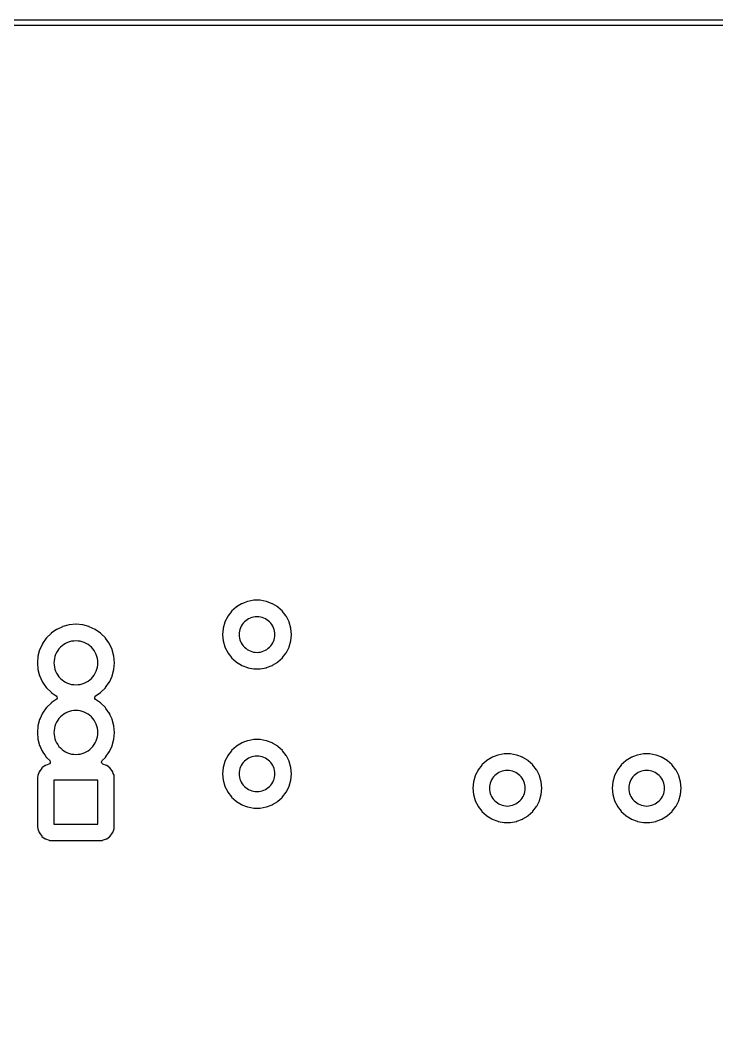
# Model space of a CAD drawing. Header units: metres. Extents: x 53 to 178, y -119 to -45.
# Drawn here: x 115.82 to 141.23, y -81.31 to -44.63 of the extents above; entities that cross this region are included whole.
import ezdxf

# ---------------------------------------------------------------- set-up
doc = ezdxf.new("R2010")
doc.units = ezdxf.units.M

msp = doc.modelspace()

# ---------------------------------------------------------------- linework, layer by layer
for points in [[(178.04, -44.63), (53.19, -44.63)], [(53.34, -44.911), (53.34, -119.171), (53.347, -119.204), (53.375, -119.236), (53.421, -119.25), (177.671, -119.25), (177.705, -119.243), (177.737, -119.215), (177.75, -119.169), (177.751, -118.531), (177.89, -44.91), (177.882, -44.876), (177.855, -44.844), (177.809, -44.83), (53.419, -44.83), (53.386, -44.837), (53.354, -44.865), (53.34, -44.911)], [(123.204, -67.041), (123.204, -67.041), (123.204, -67.042), (123.204, -67.043), (123.205, -67.045), (123.225, -67.266), (123.225, -67.267), (123.225, -67.268), (123.226, -67.27), (123.226, -67.271), (123.226, -67.272), (123.226, -67.273), (123.226, -67.274), (123.227, -67.275), (123.227, -67.275), (123.227, -67.275), (123.227, -67.275), (123.227, -67.275), (123.288, -67.489), (123.288, -67.49), (123.288, -67.492), (123.289, -67.493), (123.289, -67.494), (123.289, -67.494), (123.29, -67.495), (123.29, -67.496), (123.291, -67.497), (123.291, -67.498), (123.39, -67.697), (123.391, -67.698), (123.391, -67.699), (123.392, -67.7), (123.393, -67.701), (123.393, -67.701), (123.393, -67.702), (123.394, -67.703), (123.394, -67.704), (123.395, -67.705), (123.529, -67.882), (123.53, -67.883), (123.531, -67.884), (123.531, -67.885), (123.532, -67.886), (123.533, -67.887), (123.534, -67.888), (123.534, -67.888), (123.535, -67.889), (123.7, -68.039), (123.7, -68.039), (123.701, -68.04), (123.702, -68.041), (123.704, -68.042), (123.705, -68.043), (123.706, -68.044), (123.707, -68.045), (123.896, -68.162), (123.897, -68.162), (123.898, -68.163), (123.899, -68.163), (123.9, -68.164), (123.9, -68.164), (123.901, -68.164), (123.902, -68.165), (123.903, -68.165), (123.905, -68.166), (124.112, -68.246), (124.113, -68.247), (124.114, -68.247), (124.115, -68.247), (124.116, -68.248), (124.117, -68.248), (124.119, -68.248), (124.12, -68.249), (124.121, -68.249), (124.34, -68.29), (124.341, -68.29), (124.342, -68.29), (124.343, -68.29), (124.344, -68.29), (124.345, -68.29), (124.346, -68.29), (124.348, -68.29), (124.349, -68.291), (124.571, -68.291), (124.572, -68.29), (124.574, -68.29), (124.575, -68.29), (124.576, -68.29), (124.577, -68.29), (124.578, -68.29), (124.579, -68.29), (124.58, -68.29), (124.799, -68.249), (124.8, -68.249), (124.801, -68.248), (124.803, -68.248), (124.804, -68.248), (124.805, -68.247), (124.806, -68.247), (124.807, -68.247), (124.808, -68.246), (125.015, -68.166), (125.017, -68.165), (125.018, -68.165), (125.019, -68.165), (125.02, -68.164), (125.021, -68.163), (125.022, -68.163), (125.023, -68.162), (125.024, -68.162), (125.213, -68.045), (125.214, -68.044), (125.215, -68.043), (125.216, -68.043), (125.217, -68.042), (125.218, -68.041), (125.219, -68.041), (125.219, -68.04), (125.22, -68.039), (125.385, -67.889), (125.386, -67.888), (125.386, -67.888), (125.387, -67.887), (125.388, -67.886), (125.389, -67.885), (125.389, -67.884), (125.39, -67.883), (125.391, -67.882), (125.525, -67.705), (125.526, -67.704), (125.526, -67.703), (125.527, -67.702), (125.528, -67.701), (125.528, -67.7), (125.529, -67.699), (125.529, -67.698), (125.53, -67.697), (125.629, -67.498), (125.629, -67.497), (125.63, -67.496), (125.63, -67.495), (125.631, -67.494), (125.631, -67.493), (125.632, -67.491), (125.632, -67.49), (125.632, -67.489), (125.693, -67.275), (125.694, -67.274), (125.694, -67.273), (125.694, -67.272), (125.694, -67.271), (125.694, -67.27), (125.695, -67.268), (125.695, -67.267), (125.695, -67.266), (125.715, -67.045), (125.716, -67.043), (125.716, -67.042), (125.716, -67.041), (125.716, -67.04), (125.716, -67.039), (125.716, -67.038), (125.716, -67.037), (125.715, -67.035), (125.695, -66.814), (125.695, -66.813), (125.695, -66.812), (125.694, -66.81), (125.694, -66.809), (125.694, -66.808), (125.694, -66.807), (125.694, -66.806), (125.693, -66.805), (125.632, -66.591), (125.632, -66.59), (125.632, -66.589), (125.631, -66.588), (125.631, -66.587), (125.631, -66.586), (125.63, -66.585), (125.63, -66.585), (125.63, -66.584), (125.63, -66.584), (125.63, -66.583), (125.629, -66.583), (125.629, -66.583), (125.629, -66.582), (125.53, -66.383), (125.529, -66.382), (125.529, -66.381), (125.528, -66.38), (125.527, -66.379), (125.527, -66.379), (125.527, -66.378), (125.526, -66.377), (125.526, -66.376), (125.525, -66.375), (125.391, -66.198), (125.39, -66.197), (125.389, -66.196), (125.389, -66.195), (125.388, -66.194), (125.387, -66.193), (125.386, -66.192), (125.386, -66.192), (125.385, -66.191), (125.22, -66.041), (125.22, -66.041), (125.219, -66.04), (125.218, -66.039), (125.216, -66.038), (125.215, -66.037), (125.214, -66.036), (125.213, -66.035), (125.024, -65.918), (125.022, -65.917), (125.021, -65.917), (125.02, -65.916), (125.019, -65.915), (125.017, -65.915), (125.016, -65.914), (125.015, -65.914), (125.015, -65.914), (124.808, -65.834), (124.807, -65.833), (124.806, -65.833), (124.805, -65.833), (124.804, -65.832), (124.803, -65.832), (124.801, -65.832), (124.8, -65.831), (124.799, -65.831), (124.58, -65.79), (124.579, -65.79), (124.578, -65.79), (124.577, -65.79), (124.576, -65.79), (124.575, -65.79), (124.574, -65.79), (124.572, -65.79), (124.571, -65.789), (124.349, -65.789), (124.348, -65.79), (124.346, -65.79), (124.345, -65.79), (124.344, -65.79), (124.343, -65.79), (124.342, -65.79), (124.341, -65.79), (124.34, -65.79), (124.121, -65.831), (124.12, -65.831), (124.119, -65.832), (124.117, -65.832), (124.116, -65.832), (124.115, -65.833), (124.114, -65.833), (124.113, -65.833), (124.112, -65.834), (123.989, -65.881), (123.905, -65.914), (123.904, -65.914), (123.903, -65.915), (123.901, -65.915), (123.9, -65.916), (123.899, -65.917), (123.898, -65.917), (123.896, -65.918), (123.707, -66.035), (123.706, -66.036), (123.705, -66.037), (123.704, -66.038), (123.702, -66.039), (123.701, -66.04), (123.7, -66.041), (123.7, -66.041), (123.7, -66.041), (123.535, -66.191), (123.534, -66.192), (123.534, -66.192), (123.533, -66.193), (123.532, -66.194), (123.531, -66.195), (123.531, -66.196), (123.53, -66.197), (123.529, -66.198), (123.395, -66.375), (123.394, -66.376), (123.394, -66.377), (123.393, -66.378), (123.393, -66.379), (123.393, -66.379), (123.392, -66.38), (123.391, -66.381), (123.391, -66.382), (123.39, -66.383), (123.291, -66.582), (123.291, -66.583), (123.29, -66.584), (123.29, -66.585), (123.289, -66.586), (123.289, -66.586), (123.289, -66.587), (123.288, -66.588), (123.288, -66.59), (123.288, -66.591), (123.227, -66.805), (123.226, -66.806), (123.226, -66.807), (123.226, -66.808), (123.226, -66.809), (123.226, -66.81), (123.225, -66.812), (123.225, -66.813), (123.225, -66.814), (123.205, -67.035), (123.204, -67.037), (123.204, -67.038), (123.204, -67.039), (123.204, -67.04), (123.204, -67.04), (123.204, -67.041)], [(124.46, -67.69), (124.524, -67.687), (124.587, -67.677), (124.649, -67.662), (124.709, -67.64), (124.766, -67.613), (124.821, -67.58), (124.872, -67.542), (124.92, -67.5), (124.962, -67.452), (125, -67.401), (125.033, -67.346), (125.06, -67.289), (125.082, -67.229), (125.097, -67.167), (125.107, -67.104), (125.11, -67.04), (125.107, -66.976), (125.097, -66.913), (125.082, -66.851), (125.06, -66.791), (125.033, -66.734), (125, -66.679), (124.962, -66.628), (124.92, -66.58), (124.872, -66.538), (124.821, -66.5), (124.766, -66.467), (124.709, -66.44), (124.649, -66.418), (124.587, -66.403), (124.524, -66.393), (124.46, -66.39), (124.396, -66.393), (124.333, -66.403), (124.271, -66.418), (124.211, -66.44), (124.154, -66.467), (124.099, -66.5), (124.048, -66.538), (124, -66.58), (123.958, -66.628), (123.92, -66.679), (123.887, -66.734), (123.86, -66.791), (123.838, -66.851), (123.823, -66.913), (123.813, -66.976), (123.81, -67.04), (123.813, -67.104), (123.823, -67.167), (123.838, -67.229), (123.86, -67.289), (123.887, -67.346), (123.92, -67.401), (123.958, -67.452), (124, -67.5), (124.048, -67.542), (124.099, -67.58), (124.154, -67.613), (124.211, -67.64), (124.271, -67.662), (124.333, -67.677), (124.396, -67.687), (124.46, -67.69)], [(116.45, -70.613), (116.45, -70.613), (116.45, -70.614), (116.45, -70.615), (116.451, -70.616), (116.471, -70.852), (116.471, -70.853), (116.471, -70.854), (116.472, -70.856), (116.472, -70.857), (116.472, -70.857), (116.472, -70.858), (116.472, -70.859), (116.472, -70.86), (116.473, -70.86), (116.534, -71.089), (116.534, -71.09), (116.535, -71.091), (116.535, -71.092), (116.535, -71.093), (116.535, -71.093), (116.536, -71.095), (116.536, -71.096), (116.537, -71.097), (116.615, -71.264), (116.637, -71.311), (116.637, -71.311), (116.637, -71.312), (116.637, -71.312), (116.637, -71.312), (116.637, -71.312), (116.638, -71.314), (116.639, -71.315), (116.64, -71.317), (116.641, -71.319), (116.717, -71.426), (116.777, -71.512), (116.777, -71.513), (116.778, -71.514), (116.778, -71.515), (116.779, -71.515), (116.779, -71.515), (116.78, -71.516), (116.781, -71.517), (116.781, -71.518), (116.782, -71.519), (116.899, -71.636), (116.922, -71.678), (116.919, -71.718), (116.893, -71.754), (116.874, -71.764), (116.746, -71.811), (116.745, -71.812), (116.744, -71.812), (116.743, -71.813), (116.742, -71.813), (116.741, -71.814), (116.74, -71.814), (116.739, -71.815), (116.738, -71.815), (116.738, -71.815), (116.737, -71.816), (116.736, -71.817), (116.735, -71.817), (116.734, -71.818), (116.618, -71.904), (116.617, -71.906), (116.616, -71.907), (116.614, -71.908), (116.613, -71.909), (116.613, -71.909), (116.612, -71.91), (116.611, -71.912), (116.61, -71.913), (116.608, -71.914), (116.522, -72.03), (116.521, -72.031), (116.52, -72.032), (116.52, -72.034), (116.519, -72.035), (116.519, -72.035), (116.518, -72.036), (116.518, -72.037), (116.517, -72.038), (116.517, -72.038), (116.517, -72.039), (116.516, -72.04), (116.516, -72.041), (116.515, -72.042), (116.465, -72.177), (116.465, -72.178), (116.464, -72.179), (116.464, -72.18), (116.464, -72.181), (116.463, -72.182), (116.463, -72.183), (116.463, -72.184), (116.463, -72.185), (116.463, -72.186), (116.462, -72.187), (116.462, -72.188), (116.462, -72.189), (116.457, -72.241), (116.456, -72.249), (116.456, -72.249), (116.456, -72.249), (116.456, -72.25), (116.456, -72.25), (116.456, -72.25), (116.456, -72.251), (116.456, -72.252), (116.456, -72.253), (116.455, -72.254), (116.455, -74.05), (116.456, -74.051), (116.456, -74.052), (116.456, -74.053), (116.456, -74.054), (116.456, -74.055), (116.456, -74.055), (116.456, -74.055), (116.462, -74.115), (116.462, -74.116), (116.462, -74.117), (116.463, -74.118), (116.463, -74.119), (116.463, -74.12), (116.463, -74.121), (116.463, -74.122), (116.464, -74.123), (116.464, -74.124), (116.464, -74.125), (116.465, -74.126), (116.465, -74.127), (116.515, -74.262), (116.516, -74.263), (116.516, -74.264), (116.517, -74.265), (116.517, -74.266), (116.517, -74.266), (116.518, -74.267), (116.518, -74.268), (116.519, -74.269), (116.519, -74.269), (116.52, -74.27), (116.52, -74.272), (116.521, -74.273), (116.522, -74.274), (116.608, -74.39), (116.61, -74.391), (116.611, -74.392), (116.612, -74.394), (116.613, -74.395), (116.613, -74.395), (116.614, -74.396), (116.616, -74.397), (116.617, -74.398), (116.618, -74.4), (116.734, -74.486), (116.735, -74.487), (116.736, -74.488), (116.738, -74.488), (116.739, -74.489), (116.739, -74.489), (116.74, -74.49), (116.741, -74.49), (116.742, -74.491), (116.742, -74.491), (116.743, -74.491), (116.744, -74.492), (116.745, -74.492), (116.746, -74.493), (116.881, -74.543), (116.881, -74.543), (116.882, -74.543), (116.884, -74.544), (116.885, -74.544), (116.886, -74.544), (116.887, -74.545), (116.888, -74.545), (116.89, -74.545), (116.891, -74.545), (116.892, -74.546), (116.893, -74.546), (116.9, -74.547), (116.953, -74.552), (116.954, -74.552), (116.955, -74.552), (116.957, -74.552), (116.958, -74.553), (118.754, -74.553), (118.755, -74.552), (118.757, -74.552), (118.758, -74.552), (118.759, -74.552), (118.819, -74.546), (118.82, -74.546), (118.821, -74.546), (118.822, -74.545), (118.823, -74.545), (118.824, -74.545), (118.825, -74.545), (118.826, -74.545), (118.827, -74.544), (118.828, -74.544), (118.829, -74.544), (118.83, -74.543), (118.831, -74.543), (118.966, -74.493), (118.967, -74.492), (118.968, -74.492), (118.969, -74.491), (118.97, -74.491), (118.971, -74.49), (118.972, -74.49), (118.973, -74.489), (118.974, -74.488), (118.975, -74.488), (118.976, -74.487), (118.977, -74.487), (118.978, -74.486), (119.094, -74.4), (119.094, -74.399), (119.095, -74.398), (119.096, -74.397), (119.097, -74.397), (119.098, -74.396), (119.099, -74.395), (119.1, -74.394), (119.101, -74.393), (119.101, -74.392), (119.102, -74.391), (119.103, -74.39), (119.104, -74.39), (119.19, -74.274), (119.191, -74.273), (119.191, -74.272), (119.192, -74.271), (119.192, -74.27), (119.193, -74.269), (119.194, -74.268), (119.194, -74.267), (119.195, -74.266), (119.195, -74.265), (119.196, -74.264), (119.196, -74.263), (119.197, -74.262), (119.247, -74.127), (119.247, -74.126), (119.248, -74.125), (119.248, -74.124), (119.248, -74.123), (119.249, -74.122), (119.249, -74.121), (119.249, -74.12), (119.249, -74.119), (119.249, -74.118), (119.25, -74.117), (119.25, -74.116), (119.25, -74.115), (119.256, -74.055), (119.256, -74.054), (119.256, -74.053), (119.256, -74.051), (119.256, -74.05), (119.256, -72.254), (119.256, -72.253), (119.256, -72.251), (119.256, -72.25), (119.256, -72.249), (119.25, -72.189), (119.25, -72.188), (119.25, -72.187), (119.249, -72.186), (119.249, -72.185), (119.249, -72.184), (119.249, -72.183), (119.249, -72.182), (119.248, -72.181), (119.248, -72.18), (119.248, -72.179), (119.247, -72.178), (119.247, -72.177), (119.245, -72.172), (119.219, -72.103), (119.197, -72.042), (119.196, -72.041), (119.196, -72.04), (119.195, -72.039), (119.195, -72.038), (119.195, -72.038), (119.194, -72.037), (119.194, -72.036), (119.193, -72.035), (119.193, -72.035), (119.192, -72.034), (119.192, -72.032), (119.191, -72.031), (119.19, -72.03), (119.104, -71.914), (119.102, -71.913), (119.101, -71.912), (119.1, -71.91), (119.099, -71.909), (119.099, -71.909), (119.098, -71.908), (119.096, -71.907), (119.095, -71.906), (119.094, -71.904), (118.978, -71.818), (118.977, -71.817), (118.976, -71.816), (118.974, -71.816), (118.973, -71.815), (118.973, -71.815), (118.972, -71.814), (118.971, -71.814), (118.97, -71.813), (118.97, -71.813), (118.969, -71.813), (118.968, -71.812), (118.967, -71.812), (118.966, -71.811), (118.841, -71.765), (118.803, -71.736), (118.789, -71.698), (118.798, -71.655), (118.81, -71.638), (118.93, -71.519), (118.931, -71.518), (118.931, -71.517), (118.932, -71.516), (118.933, -71.516), (118.933, -71.515), (118.934, -71.514), (118.935, -71.513), (118.935, -71.512), (119.071, -71.319), (119.072, -71.318), (119.072, -71.317), (119.073, -71.316), (119.073, -71.315), (119.074, -71.314), (119.074, -71.313), (119.075, -71.312), (119.075, -71.311), (119.175, -71.097), (119.176, -71.096), (119.176, -71.095), (119.177, -71.094), (119.177, -71.093), (119.177, -71.092), (119.178, -71.091), (119.178, -71.09), (119.178, -71.089), (119.239, -70.86), (119.24, -70.859), (119.24, -70.858), (119.24, -70.857), (119.24, -70.856), (119.24, -70.855), (119.241, -70.854), (119.241, -70.853), (119.241, -70.852), (119.261, -70.616), (119.262, -70.615), (119.262, -70.614), (119.262, -70.613), (119.262, -70.612), (119.262, -70.611), (119.262, -70.61), (119.262, -70.609), (119.261, -70.608), (119.241, -70.372), (119.241, -70.371), (119.241, -70.37), (119.24, -70.369), (119.24, -70.368), (119.24, -70.367), (119.24, -70.366), (119.24, -70.365), (119.239, -70.364), (119.178, -70.135), (119.178, -70.134), (119.178, -70.133), (119.177, -70.132), (119.177, -70.131), (119.177, -70.13), (119.176, -70.129), (119.176, -70.128), (119.175, -70.127), (119.105, -69.976), (119.075, -69.913), (119.075, -69.912), (119.074, -69.911), (119.074, -69.91), (119.073, -69.909), (119.073, -69.908), (119.072, -69.907), (119.072, -69.906), (119.071, -69.905), (118.95, -69.733), (118.935, -69.712), (118.935, -69.711), (118.934, -69.71), (118.933, -69.709), (118.933, -69.708), (118.932, -69.708), (118.931, -69.707), (118.931, -69.706), (118.93, -69.705), (118.763, -69.538), (118.762, -69.537), (118.761, -69.537), (118.76, -69.536), (118.759, -69.535), (118.759, -69.535), (118.759, -69.534), (118.758, -69.534), (118.757, -69.533), (118.756, -69.533), (118.576, -69.407), (118.546, -69.369), (118.542, -69.329), (118.563, -69.288), (118.573, -69.28), (118.705, -69.187), (118.756, -69.151), (118.757, -69.151), (118.758, -69.15), (118.759, -69.149), (118.76, -69.149), (118.76, -69.148), (118.761, -69.147), (118.762, -69.147), (118.763, -69.146), (118.93, -68.979), (118.931, -68.978), (118.931, -68.977), (118.932, -68.976), (118.933, -68.976), (118.933, -68.975), (118.934, -68.974), (118.935, -68.973), (118.935, -68.972), (119.071, -68.779), (119.072, -68.778), (119.072, -68.777), (119.073, -68.776), (119.073, -68.775), (119.074, -68.774), (119.074, -68.773), (119.075, -68.772), (119.075, -68.771), (119.175, -68.557), (119.176, -68.556), (119.176, -68.555), (119.177, -68.554), (119.177, -68.553), (119.177, -68.552), (119.178, -68.551), (119.178, -68.55), (119.178, -68.549), (119.239, -68.32), (119.24, -68.319), (119.24, -68.318), (119.24, -68.317), (119.24, -68.316), (119.24, -68.315), (119.241, -68.314), (119.241, -68.313), (119.241, -68.312), (119.261, -68.076), (119.262, -68.075), (119.262, -68.074), (119.262, -68.073), (119.262, -68.072), (119.262, -68.071), (119.262, -68.07), (119.262, -68.069), (119.261, -68.068), (119.241, -67.832), (119.241, -67.831), (119.241, -67.83), (119.24, -67.829), (119.24, -67.828), (119.24, -67.827), (119.24, -67.826), (119.24, -67.825), (119.239, -67.824), (119.178, -67.595), (119.178, -67.594), (119.178, -67.593), (119.177, -67.592), (119.177, -67.591), (119.177, -67.59), (119.176, -67.589), (119.176, -67.588), (119.175, -67.587), (119.075, -67.373), (119.075, -67.372), (119.074, -67.371), (119.074, -67.37), (119.073, -67.369), (119.073, -67.368), (119.072, -67.367), (119.072, -67.366), (119.071, -67.365), (119.054, -67.342), (118.935, -67.172), (118.935, -67.171), (118.934, -67.17), (118.933, -67.169), (118.933, -67.168), (118.932, -67.168), (118.931, -67.167), (118.931, -67.166), (118.93, -67.165), (118.769, -67.005), (118.763, -66.998), (118.762, -66.997), (118.761, -66.997), (118.761, -66.996), (118.76, -66.995), (118.759, -66.995), (118.758, -66.994), (118.757, -66.993), (118.756, -66.993), (118.756, -66.993), (118.756, -66.993), (118.756, -66.993), (118.756, -66.993), (118.756, -66.993), (118.563, -66.857), (118.561, -66.856), (118.56, -66.855), (118.559, -66.855), (118.558, -66.854), (118.557, -66.854), (118.556, -66.853), (118.555, -66.853), (118.341, -66.753), (118.34, -66.752), (118.339, -66.752), (118.337, -66.751), (118.337, -66.751), (118.336, -66.751), (118.335, -66.751), (118.334, -66.75), (118.333, -66.75), (118.104, -66.689), (118.104, -66.688), (118.103, -66.688), (118.102, -66.688), (118.101, -66.688), (118.101, -66.688), (118.1, -66.688), (118.098, -66.687), (118.097, -66.687), (118.096, -66.687), (117.86, -66.667), (117.859, -66.666), (117.858, -66.666), (117.857, -66.666), (117.856, -66.666), (117.856, -66.666), (117.855, -66.666), (117.854, -66.666), (117.853, -66.666), (117.852, -66.667), (117.616, -66.687), (117.615, -66.687), (117.614, -66.687), (117.612, -66.688), (117.611, -66.688), (117.611, -66.688), (117.61, -66.688), (117.609, -66.688), (117.608, -66.688), (117.608, -66.689), (117.379, -66.75), (117.378, -66.75), (117.378, -66.75), (117.377, -66.751), (117.376, -66.751), (117.375, -66.751), (117.374, -66.752), (117.373, -66.752), (117.372, -66.752), (117.372, -66.752), (117.372, -66.752), (117.372, -66.753), (117.371, -66.753), (117.371, -66.753), (117.157, -66.853), (117.157, -66.853), (117.156, -66.853), (117.156, -66.853), (117.156, -66.853), (117.156, -66.853), (117.154, -66.854), (117.153, -66.855), (117.151, -66.856), (117.149, -66.857), (116.956, -66.993), (116.955, -66.993), (116.954, -66.994), (116.953, -66.995), (116.952, -66.995), (116.952, -66.996), (116.951, -66.997), (116.95, -66.997), (116.949, -66.998), (116.782, -67.165), (116.781, -67.166), (116.781, -67.167), (116.78, -67.168), (116.779, -67.168), (116.779, -67.169), (116.778, -67.17), (116.777, -67.171), (116.777, -67.172), (116.641, -67.365), (116.64, -67.367), (116.639, -67.369), (116.638, -67.37), (116.637, -67.372), (116.637, -67.372), (116.637, -67.372), (116.637, -67.372), (116.637, -67.373), (116.637, -67.373), (116.537, -67.587), (116.537, -67.587), (116.537, -67.588), (116.536, -67.588), (116.536, -67.588), (116.536, -67.588), (116.536, -67.589), (116.536, -67.59), (116.535, -67.591), (116.535, -67.592), (116.535, -67.593), (116.534, -67.594), (116.534, -67.594), (116.534, -67.595), (116.473, -67.824), (116.472, -67.824), (116.472, -67.825), (116.472, -67.826), (116.472, -67.827), (116.472, -67.827), (116.472, -67.828), (116.471, -67.83), (116.471, -67.831), (116.471, -67.832), (116.451, -68.068), (116.45, -68.069), (116.45, -68.07), (116.45, -68.071), (116.45, -68.072), (116.45, -68.072), (116.45, -68.073), (116.45, -68.074), (116.45, -68.075), (116.451, -68.076), (116.471, -68.312), (116.471, -68.313), (116.471, -68.314), (116.472, -68.316), (116.472, -68.317), (116.472, -68.317), (116.472, -68.318), (116.472, -68.319), (116.472, -68.32), (116.473, -68.32), (116.534, -68.549), (116.534, -68.55), (116.535, -68.551), (116.535, -68.552), (116.535, -68.553), (116.535, -68.553), (116.536, -68.555), (116.536, -68.556), (116.537, -68.557), (116.579, -68.647), (116.637, -68.771), (116.637, -68.771), (116.637, -68.772), (116.637, -68.772), (116.637, -68.772), (116.637, -68.772), (116.638, -68.774), (116.639, -68.775), (116.64, -68.777), (116.641, -68.779), (116.777, -68.972), (116.777, -68.972), (116.777, -68.972), (116.777, -68.972), (116.777, -68.972), (116.777, -68.972), (116.777, -68.973), (116.778, -68.974), (116.779, -68.975), (116.779, -68.976), (116.78, -68.977), (116.781, -68.977), (116.781, -68.978), (116.782, -68.979), (116.949, -69.146), (116.95, -69.147), (116.951, -69.147), (116.952, -69.148), (116.953, -69.149), (116.953, -69.149), (116.953, -69.15), (116.954, -69.15), (116.955, -69.151), (116.956, -69.151), (117.136, -69.277), (117.166, -69.315), (117.17, -69.355), (117.149, -69.396), (117.139, -69.404), (116.956, -69.533), (116.955, -69.533), (116.954, -69.534), (116.953, -69.535), (116.952, -69.535), (116.952, -69.536), (116.951, -69.537), (116.95, -69.537), (116.949, -69.538), (116.782, -69.705), (116.781, -69.706), (116.781, -69.707), (116.78, -69.708), (116.779, -69.708), (116.779, -69.709), (116.778, -69.71), (116.777, -69.711), (116.777, -69.712), (116.641, -69.905), (116.64, -69.907), (116.639, -69.909), (116.638, -69.91), (116.637, -69.912), (116.637, -69.912), (116.637, -69.912), (116.637, -69.912), (116.637, -69.913), (116.637, -69.913), (116.537, -70.127), (116.537, -70.127), (116.537, -70.128), (116.536, -70.128), (116.536, -70.128), (116.536, -70.128), (116.536, -70.129), (116.536, -70.13), (116.535, -70.131), (116.535, -70.132), (116.535, -70.133), (116.534, -70.134), (116.534, -70.134), (116.534, -70.135), (116.473, -70.364), (116.472, -70.364), (116.472, -70.365), (116.472, -70.366), (116.472, -70.367), (116.472, -70.367), (116.472, -70.368), (116.471, -70.37), (116.471, -70.371), (116.471, -70.372), (116.451, -70.608), (116.45, -70.609), (116.45, -70.61), (116.45, -70.611), (116.45, -70.612), (116.45, -70.612), (116.45, -70.613)], [(117.856, -68.872), (117.934, -68.868), (118.012, -68.857), (118.088, -68.837), (118.162, -68.811), (118.233, -68.777), (118.3, -68.737), (118.363, -68.69), (118.422, -68.638), (118.474, -68.579), (118.521, -68.516), (118.561, -68.449), (118.595, -68.378), (118.621, -68.304), (118.641, -68.228), (118.652, -68.15), (118.656, -68.072), (118.652, -67.994), (118.641, -67.916), (118.621, -67.84), (118.595, -67.766), (118.561, -67.695), (118.521, -67.628), (118.474, -67.565), (118.422, -67.506), (118.363, -67.454), (118.3, -67.407), (118.233, -67.367), (118.162, -67.333), (118.088, -67.307), (118.012, -67.287), (117.934, -67.276), (117.856, -67.272), (117.778, -67.276), (117.7, -67.287), (117.624, -67.307), (117.55, -67.333), (117.479, -67.367), (117.412, -67.407), (117.349, -67.454), (117.29, -67.506), (117.238, -67.565), (117.191, -67.628), (117.151, -67.695), (117.117, -67.766), (117.091, -67.84), (117.071, -67.916), (117.06, -67.994), (117.056, -68.072), (117.06, -68.15), (117.071, -68.228), (117.091, -68.304), (117.117, -68.378), (117.151, -68.449), (117.191, -68.516), (117.238, -68.579), (117.29, -68.638), (117.349, -68.69), (117.412, -68.737), (117.479, -68.777), (117.55, -68.811), (117.624, -68.837), (117.7, -68.857), (117.778, -68.868), (117.856, -68.872)], [(117.856, -71.412), (117.934, -71.408), (118.012, -71.397), (118.088, -71.377), (118.162, -71.351), (118.233, -71.317), (118.3, -71.277), (118.363, -71.23), (118.422, -71.178), (118.474, -71.119), (118.521, -71.056), (118.561, -70.989), (118.595, -70.918), (118.621, -70.844), (118.641, -70.768), (118.652, -70.69), (118.656, -70.612), (118.652, -70.534), (118.641, -70.456), (118.621, -70.38), (118.595, -70.306), (118.561, -70.235), (118.521, -70.168), (118.474, -70.105), (118.422, -70.046), (118.363, -69.994), (118.3, -69.947), (118.233, -69.907), (118.162, -69.873), (118.088, -69.847), (118.012, -69.827), (117.934, -69.816), (117.856, -69.812), (117.778, -69.816), (117.7, -69.827), (117.624, -69.847), (117.55, -69.873), (117.479, -69.907), (117.412, -69.947), (117.349, -69.994), (117.29, -70.046), (117.238, -70.105), (117.191, -70.168), (117.151, -70.235), (117.117, -70.306), (117.091, -70.38), (117.071, -70.456), (117.06, -70.534), (117.056, -70.612), (117.06, -70.69), (117.071, -70.768), (117.091, -70.844), (117.117, -70.918), (117.151, -70.989), (117.191, -71.056), (117.238, -71.119), (117.29, -71.178), (117.349, -71.23), (117.412, -71.277), (117.479, -71.317), (117.55, -71.351), (117.624, -71.377), (117.7, -71.397), (117.778, -71.408), (117.856, -71.412)], [(123.204, -72.121), (123.204, -72.121), (123.204, -72.122), (123.204, -72.123), (123.205, -72.125), (123.225, -72.346), (123.225, -72.347), (123.225, -72.348), (123.226, -72.35), (123.226, -72.351), (123.226, -72.352), (123.226, -72.353), (123.226, -72.354), (123.227, -72.355), (123.227, -72.355), (123.227, -72.355), (123.227, -72.355), (123.227, -72.355), (123.288, -72.569), (123.288, -72.57), (123.288, -72.572), (123.289, -72.573), (123.289, -72.574), (123.289, -72.574), (123.29, -72.575), (123.29, -72.576), (123.291, -72.577), (123.291, -72.578), (123.39, -72.777), (123.391, -72.778), (123.391, -72.779), (123.392, -72.78), (123.393, -72.781), (123.393, -72.781), (123.393, -72.782), (123.394, -72.783), (123.394, -72.784), (123.395, -72.785), (123.529, -72.962), (123.53, -72.963), (123.531, -72.964), (123.531, -72.965), (123.532, -72.966), (123.533, -72.967), (123.534, -72.968), (123.534, -72.968), (123.535, -72.969), (123.7, -73.119), (123.7, -73.119), (123.701, -73.12), (123.702, -73.121), (123.704, -73.122), (123.705, -73.123), (123.706, -73.124), (123.707, -73.125), (123.896, -73.242), (123.897, -73.242), (123.898, -73.243), (123.899, -73.243), (123.9, -73.244), (123.9, -73.244), (123.901, -73.244), (123.902, -73.245), (123.903, -73.245), (123.905, -73.246), (124.112, -73.326), (124.113, -73.327), (124.114, -73.327), (124.115, -73.327), (124.116, -73.328), (124.117, -73.328), (124.119, -73.328), (124.12, -73.329), (124.121, -73.329), (124.34, -73.37), (124.341, -73.37), (124.342, -73.37), (124.343, -73.37), (124.344, -73.37), (124.345, -73.37), (124.346, -73.37), (124.348, -73.37), (124.349, -73.371), (124.571, -73.371), (124.572, -73.37), (124.574, -73.37), (124.575, -73.37), (124.576, -73.37), (124.577, -73.37), (124.578, -73.37), (124.579, -73.37), (124.58, -73.37), (124.799, -73.329), (124.8, -73.329), (124.801, -73.328), (124.803, -73.328), (124.804, -73.328), (124.805, -73.327), (124.806, -73.327), (124.807, -73.327), (124.808, -73.326), (125.015, -73.246), (125.017, -73.245), (125.018, -73.245), (125.019, -73.245), (125.02, -73.244), (125.021, -73.243), (125.022, -73.243), (125.023, -73.242), (125.024, -73.242), (125.213, -73.125), (125.214, -73.124), (125.215, -73.123), (125.216, -73.123), (125.217, -73.122), (125.218, -73.121), (125.219, -73.121), (125.219, -73.12), (125.22, -73.119), (125.36, -72.992), (125.385, -72.969), (125.386, -72.968), (125.386, -72.968), (125.387, -72.967), (125.388, -72.966), (125.389, -72.965), (125.389, -72.964), (125.39, -72.963), (125.391, -72.962), (125.392, -72.961), (125.525, -72.785), (125.526, -72.784), (125.526, -72.783), (125.527, -72.782), (125.528, -72.781), (125.528, -72.78), (125.529, -72.779), (125.529, -72.778), (125.53, -72.777), (125.585, -72.666), (125.629, -72.578), (125.629, -72.577), (125.63, -72.576), (125.63, -72.575), (125.631, -72.574), (125.631, -72.573), (125.632, -72.571), (125.632, -72.57), (125.632, -72.569), (125.693, -72.355), (125.694, -72.354), (125.694, -72.353), (125.694, -72.352), (125.694, -72.351), (125.694, -72.35), (125.695, -72.348), (125.695, -72.347), (125.695, -72.346), (125.715, -72.125), (125.716, -72.123), (125.716, -72.122), (125.716, -72.121), (125.716, -72.12), (125.716, -72.119), (125.716, -72.118), (125.716, -72.117), (125.715, -72.115), (125.695, -71.894), (125.695, -71.893), (125.695, -71.892), (125.694, -71.89), (125.694, -71.889), (125.694, -71.888), (125.694, -71.887), (125.694, -71.886), (125.693, -71.885), (125.632, -71.671), (125.632, -71.67), (125.632, -71.669), (125.631, -71.668), (125.631, -71.667), (125.631, -71.666), (125.63, -71.665), (125.63, -71.665), (125.63, -71.664), (125.63, -71.664), (125.63, -71.663), (125.629, -71.663), (125.629, -71.663), (125.629, -71.662), (125.53, -71.463), (125.529, -71.462), (125.529, -71.461), (125.528, -71.46), (125.527, -71.459), (125.527, -71.459), (125.527, -71.458), (125.526, -71.457), (125.526, -71.456), (125.525, -71.455), (125.391, -71.278), (125.39, -71.277), (125.389, -71.276), (125.389, -71.275), (125.388, -71.274), (125.387, -71.273), (125.386, -71.272), (125.386, -71.272), (125.385, -71.271), (125.22, -71.121), (125.22, -71.121), (125.219, -71.12), (125.218, -71.119), (125.216, -71.118), (125.215, -71.117), (125.214, -71.116), (125.213, -71.115), (125.024, -70.998), (125.022, -70.997), (125.021, -70.997), (125.02, -70.996), (125.019, -70.995), (125.017, -70.995), (125.016, -70.994), (125.015, -70.994), (125.015, -70.994), (124.808, -70.914), (124.807, -70.913), (124.806, -70.913), (124.805, -70.913), (124.804, -70.912), (124.803, -70.912), (124.801, -70.912), (124.8, -70.911), (124.799, -70.911), (124.58, -70.87), (124.579, -70.87), (124.578, -70.87), (124.577, -70.87), (124.576, -70.87), (124.575, -70.87), (124.574, -70.87), (124.572, -70.87), (124.571, -70.869), (124.349, -70.869), (124.348, -70.87), (124.346, -70.87), (124.345, -70.87), (124.344, -70.87), (124.343, -70.87), (124.342, -70.87), (124.341, -70.87), (124.34, -70.87), (124.121, -70.911), (124.12, -70.911), (124.119, -70.912), (124.117, -70.912), (124.116, -70.912), (124.115, -70.913), (124.114, -70.913), (124.113, -70.913), (124.112, -70.914), (124.005, -70.955), (123.905, -70.994), (123.904, -70.994), (123.903, -70.995), (123.901, -70.995), (123.9, -70.996), (123.899, -70.997), (123.898, -70.997), (123.896, -70.998), (123.707, -71.115), (123.706, -71.116), (123.705, -71.117), (123.704, -71.118), (123.702, -71.119), (123.701, -71.12), (123.7, -71.121), (123.7, -71.121), (123.7, -71.121), (123.535, -71.271), (123.534, -71.272), (123.534, -71.272), (123.533, -71.273), (123.532, -71.274), (123.531, -71.275), (123.531, -71.276), (123.53, -71.277), (123.529, -71.278), (123.395, -71.455), (123.394, -71.456), (123.394, -71.457), (123.393, -71.458), (123.393, -71.459), (123.393, -71.459), (123.392, -71.46), (123.391, -71.461), (123.391, -71.462), (123.39, -71.463), (123.291, -71.662), (123.291, -71.663), (123.29, -71.664), (123.29, -71.665), (123.289, -71.666), (123.289, -71.666), (123.289, -71.667), (123.288, -71.668), (123.288, -71.67), (123.288, -71.671), (123.227, -71.885), (123.226, -71.886), (123.226, -71.887), (123.226, -71.888), (123.226, -71.889), (123.226, -71.89), (123.225, -71.892), (123.225, -71.893), (123.225, -71.894), (123.205, -72.115), (123.204, -72.117), (123.204, -72.118), (123.204, -72.119), (123.204, -72.12), (123.204, -72.12), (123.204, -72.121)], [(125.11, -72.12), (125.107, -72.056), (125.097, -71.993), (125.082, -71.931), (125.06, -71.871), (125.033, -71.814), (125, -71.759), (124.962, -71.708), (124.92, -71.66), (124.872, -71.618), (124.821, -71.58), (124.766, -71.547), (124.709, -71.52), (124.649, -71.498), (124.587, -71.483), (124.524, -71.473), (124.46, -71.47), (124.396, -71.473), (124.333, -71.483), (124.271, -71.498), (124.211, -71.52), (124.154, -71.547), (124.099, -71.58), (124.048, -71.618), (124, -71.66), (123.958, -71.708), (123.92, -71.759), (123.887, -71.814), (123.86, -71.871), (123.838, -71.931), (123.823, -71.993), (123.813, -72.056), (123.81, -72.12), (123.813, -72.184), (123.823, -72.247), (123.838, -72.309), (123.86, -72.369), (123.887, -72.426), (123.92, -72.481), (123.958, -72.532), (124, -72.58), (124.048, -72.622), (124.099, -72.66), (124.154, -72.693), (124.211, -72.72), (124.271, -72.742), (124.333, -72.757), (124.396, -72.767), (124.46, -72.77), (124.524, -72.767), (124.587, -72.757), (124.649, -72.742), (124.709, -72.72), (124.766, -72.693), (124.821, -72.66), (124.872, -72.622), (124.92, -72.58), (124.962, -72.532), (125, -72.481), (125.033, -72.426), (125.06, -72.369), (125.082, -72.309), (125.097, -72.247), (125.107, -72.184), (125.11, -72.12)], [(132.332, -72.645), (132.332, -72.645), (132.332, -72.646), (132.332, -72.647), (132.333, -72.649), (132.353, -72.87), (132.353, -72.871), (132.353, -72.872), (132.354, -72.874), (132.354, -72.875), (132.354, -72.876), (132.354, -72.877), (132.354, -72.878), (132.355, -72.879), (132.355, -72.879), (132.355, -72.879), (132.355, -72.879), (132.355, -72.879), (132.416, -73.093), (132.416, -73.094), (132.416, -73.096), (132.417, -73.097), (132.417, -73.098), (132.417, -73.098), (132.418, -73.099), (132.418, -73.1), (132.419, -73.101), (132.419, -73.102), (132.518, -73.301), (132.519, -73.302), (132.519, -73.303), (132.52, -73.304), (132.521, -73.305), (132.521, -73.305), (132.521, -73.306), (132.522, -73.307), (132.522, -73.308), (132.523, -73.309), (132.657, -73.486), (132.658, -73.487), (132.659, -73.488), (132.659, -73.489), (132.66, -73.49), (132.661, -73.491), (132.662, -73.492), (132.662, -73.492), (132.663, -73.493), (132.828, -73.643), (132.828, -73.643), (132.829, -73.644), (132.83, -73.645), (132.832, -73.646), (132.833, -73.647), (132.834, -73.648), (132.835, -73.649), (133.024, -73.766), (133.025, -73.766), (133.026, -73.767), (133.027, -73.767), (133.028, -73.768), (133.028, -73.768), (133.029, -73.768), (133.03, -73.769), (133.031, -73.769), (133.033, -73.77), (133.24, -73.85), (133.241, -73.851), (133.242, -73.851), (133.243, -73.851), (133.244, -73.852), (133.245, -73.852), (133.247, -73.852), (133.248, -73.853), (133.249, -73.853), (133.468, -73.894), (133.469, -73.894), (133.47, -73.894), (133.471, -73.894), (133.472, -73.894), (133.473, -73.894), (133.474, -73.894), (133.476, -73.894), (133.477, -73.895), (133.699, -73.895), (133.7, -73.894), (133.702, -73.894), (133.703, -73.894), (133.704, -73.894), (133.705, -73.894), (133.706, -73.894), (133.707, -73.894), (133.708, -73.894), (133.927, -73.853), (133.928, -73.853), (133.929, -73.852), (133.931, -73.852), (133.932, -73.852), (133.933, -73.851), (133.934, -73.851), (133.935, -73.851), (133.936, -73.85), (134.143, -73.77), (134.145, -73.769), (134.146, -73.769), (134.147, -73.769), (134.148, -73.768), (134.149, -73.767), (134.15, -73.767), (134.151, -73.766), (134.152, -73.766), (134.341, -73.649), (134.342, -73.648), (134.343, -73.647), (134.344, -73.647), (134.345, -73.646), (134.346, -73.645), (134.347, -73.645), (134.347, -73.644), (134.348, -73.643), (134.513, -73.493), (134.514, -73.492), (134.514, -73.492), (134.515, -73.491), (134.516, -73.49), (134.517, -73.489), (134.517, -73.488), (134.518, -73.487), (134.519, -73.486), (134.653, -73.309), (134.654, -73.308), (134.654, -73.307), (134.655, -73.306), (134.656, -73.305), (134.656, -73.304), (134.657, -73.303), (134.657, -73.302), (134.658, -73.301), (134.757, -73.102), (134.757, -73.101), (134.758, -73.1), (134.758, -73.099), (134.759, -73.098), (134.759, -73.097), (134.76, -73.095), (134.76, -73.094), (134.76, -73.093), (134.821, -72.879), (134.822, -72.878), (134.822, -72.877), (134.822, -72.876), (134.822, -72.875), (134.822, -72.874), (134.823, -72.872), (134.823, -72.871), (134.823, -72.87), (134.843, -72.649), (134.844, -72.647), (134.844, -72.646), (134.844, -72.645), (134.844, -72.644), (134.844, -72.643), (134.844, -72.642), (134.844, -72.641), (134.843, -72.639), (134.823, -72.418), (134.823, -72.417), (134.823, -72.416), (134.822, -72.414), (134.822, -72.413), (134.822, -72.412), (134.822, -72.411), (134.822, -72.41), (134.821, -72.409), (134.76, -72.195), (134.76, -72.194), (134.76, -72.193), (134.759, -72.192), (134.759, -72.191), (134.759, -72.19), (134.758, -72.189), (134.758, -72.189), (134.758, -72.188), (134.758, -72.188), (134.758, -72.187), (134.757, -72.187), (134.757, -72.187), (134.757, -72.186), (134.658, -71.987), (134.657, -71.986), (134.657, -71.985), (134.656, -71.984), (134.655, -71.983), (134.655, -71.983), (134.655, -71.982), (134.654, -71.981), (134.654, -71.98), (134.653, -71.979), (134.519, -71.802), (134.518, -71.801), (134.517, -71.8), (134.517, -71.799), (134.516, -71.798), (134.515, -71.797), (134.514, -71.796), (134.514, -71.796), (134.513, -71.795), (134.348, -71.645), (134.348, -71.645), (134.347, -71.644), (134.346, -71.643), (134.344, -71.642), (134.343, -71.641), (134.342, -71.64), (134.341, -71.639), (134.152, -71.522), (134.15, -71.521), (134.149, -71.521), (134.148, -71.52), (134.147, -71.519), (134.145, -71.519), (134.144, -71.518), (134.143, -71.518), (134.143, -71.518), (133.936, -71.438), (133.935, -71.437), (133.934, -71.437), (133.933, -71.437), (133.932, -71.436), (133.931, -71.436), (133.929, -71.436), (133.928, -71.435), (133.927, -71.435), (133.708, -71.394), (133.707, -71.394), (133.706, -71.394), (133.705, -71.394), (133.704, -71.394), (133.703, -71.394), (133.702, -71.394), (133.7, -71.394), (133.699, -71.393), (133.477, -71.393), (133.476, -71.394), (133.474, -71.394), (133.473, -71.394), (133.472, -71.394), (133.471, -71.394), (133.47, -71.394), (133.469, -71.394), (133.468, -71.394), (133.249, -71.435), (133.248, -71.435), (133.247, -71.436), (133.245, -71.436), (133.244, -71.436), (133.243, -71.437), (133.242, -71.437), (133.241, -71.437), (133.24, -71.438), (133.109, -71.489), (133.033, -71.518), (133.032, -71.518), (133.031, -71.519), (133.029, -71.519), (133.028, -71.52), (133.027, -71.521), (133.026, -71.521), (133.024, -71.522), (132.835, -71.639), (132.834, -71.64), (132.833, -71.641), (132.832, -71.642), (132.83, -71.643), (132.829, -71.644), (132.828, -71.645), (132.828, -71.645), (132.828, -71.645), (132.663, -71.795), (132.662, -71.796), (132.662, -71.796), (132.661, -71.797), (132.66, -71.798), (132.659, -71.799), (132.659, -71.8), (132.658, -71.801), (132.657, -71.802), (132.523, -71.979), (132.522, -71.98), (132.522, -71.981), (132.521, -71.982), (132.521, -71.983), (132.521, -71.983), (132.52, -71.984), (132.519, -71.985), (132.519, -71.986), (132.518, -71.987), (132.419, -72.186), (132.419, -72.187), (132.418, -72.188), (132.418, -72.189), (132.417, -72.19), (132.417, -72.19), (132.417, -72.191), (132.416, -72.192), (132.416, -72.194), (132.416, -72.195), (132.355, -72.409), (132.354, -72.41), (132.354, -72.411), (132.354, -72.412), (132.354, -72.413), (132.354, -72.414), (132.353, -72.416), (132.353, -72.417), (132.353, -72.418), (132.333, -72.639), (132.332, -72.641), (132.332, -72.642), (132.332, -72.643), (132.332, -72.644), (132.332, -72.644), (132.332, -72.645)], [(137.412, -72.645), (137.412, -72.645), (137.412, -72.646), (137.412, -72.647), (137.413, -72.649), (137.433, -72.87), (137.433, -72.871), (137.433, -72.872), (137.434, -72.874), (137.434, -72.875), (137.434, -72.876), (137.434, -72.877), (137.434, -72.878), (137.435, -72.879), (137.435, -72.879), (137.435, -72.879), (137.435, -72.879), (137.435, -72.879), (137.496, -73.093), (137.496, -73.094), (137.496, -73.096), (137.497, -73.097), (137.497, -73.098), (137.497, -73.098), (137.498, -73.099), (137.498, -73.1), (137.499, -73.101), (137.499, -73.102), (137.598, -73.301), (137.599, -73.302), (137.599, -73.303), (137.6, -73.304), (137.601, -73.305), (137.601, -73.305), (137.601, -73.306), (137.602, -73.307), (137.602, -73.308), (137.603, -73.309), (137.737, -73.486), (137.738, -73.487), (137.739, -73.488), (137.739, -73.489), (137.74, -73.49), (137.741, -73.491), (137.742, -73.492), (137.742, -73.492), (137.743, -73.493), (137.908, -73.643), (137.908, -73.643), (137.909, -73.644), (137.91, -73.645), (137.912, -73.646), (137.913, -73.647), (137.914, -73.648), (137.915, -73.649), (138.104, -73.766), (138.105, -73.766), (138.106, -73.767), (138.107, -73.767), (138.108, -73.768), (138.108, -73.768), (138.109, -73.768), (138.11, -73.769), (138.111, -73.769), (138.113, -73.77), (138.32, -73.85), (138.321, -73.851), (138.322, -73.851), (138.323, -73.851), (138.324, -73.852), (138.325, -73.852), (138.327, -73.852), (138.328, -73.853), (138.329, -73.853), (138.548, -73.894), (138.549, -73.894), (138.55, -73.894), (138.551, -73.894), (138.552, -73.894), (138.553, -73.894), (138.554, -73.894), (138.556, -73.894), (138.557, -73.895), (138.779, -73.895), (138.78, -73.894), (138.782, -73.894), (138.783, -73.894), (138.784, -73.894), (138.785, -73.894), (138.786, -73.894), (138.787, -73.894), (138.788, -73.894), (139.007, -73.853), (139.008, -73.853), (139.009, -73.852), (139.011, -73.852), (139.012, -73.852), (139.013, -73.851), (139.014, -73.851), (139.015, -73.851), (139.016, -73.85), (139.223, -73.77), (139.225, -73.769), (139.226, -73.769), (139.227, -73.769), (139.228, -73.768), (139.229, -73.767), (139.23, -73.767), (139.231, -73.766), (139.232, -73.766), (139.421, -73.649), (139.422, -73.648), (139.423, -73.647), (139.424, -73.647), (139.425, -73.646), (139.426, -73.645), (139.427, -73.645), (139.427, -73.644), (139.428, -73.643), (139.593, -73.493), (139.594, -73.492), (139.594, -73.492), (139.595, -73.491), (139.596, -73.49), (139.597, -73.489), (139.597, -73.488), (139.598, -73.487), (139.599, -73.486), (139.733, -73.309), (139.734, -73.308), (139.734, -73.307), (139.735, -73.306), (139.736, -73.305), (139.736, -73.304), (139.737, -73.303), (139.737, -73.302), (139.738, -73.301), (139.837, -73.102), (139.837, -73.101), (139.838, -73.1), (139.838, -73.099), (139.839, -73.098), (139.839, -73.097), (139.84, -73.095), (139.84, -73.094), (139.84, -73.093), (139.901, -72.879), (139.902, -72.878), (139.902, -72.877), (139.902, -72.876), (139.902, -72.875), (139.902, -72.874), (139.903, -72.872), (139.903, -72.871), (139.903, -72.87), (139.923, -72.649), (139.924, -72.647), (139.924, -72.646), (139.924, -72.645), (139.924, -72.644), (139.924, -72.643), (139.924, -72.642), (139.924, -72.641), (139.923, -72.639), (139.903, -72.418), (139.903, -72.417), (139.903, -72.416), (139.902, -72.414), (139.902, -72.413), (139.902, -72.412), (139.902, -72.411), (139.902, -72.41), (139.901, -72.409), (139.84, -72.195), (139.84, -72.194), (139.84, -72.193), (139.839, -72.192), (139.839, -72.191), (139.839, -72.19), (139.838, -72.189), (139.838, -72.189), (139.838, -72.188), (139.838, -72.188), (139.838, -72.187), (139.837, -72.187), (139.837, -72.187), (139.837, -72.186), (139.738, -71.987), (139.737, -71.986), (139.737, -71.985), (139.736, -71.984), (139.735, -71.983), (139.735, -71.983), (139.735, -71.982), (139.734, -71.981), (139.734, -71.98), (139.733, -71.979), (139.599, -71.802), (139.598, -71.801), (139.597, -71.8), (139.597, -71.799), (139.596, -71.798), (139.595, -71.797), (139.594, -71.796), (139.594, -71.796), (139.593, -71.795), (139.428, -71.645), (139.428, -71.645), (139.427, -71.644), (139.426, -71.643), (139.424, -71.642), (139.423, -71.641), (139.422, -71.64), (139.421, -71.639), (139.232, -71.522), (139.23, -71.521), (139.229, -71.521), (139.228, -71.52), (139.227, -71.519), (139.225, -71.519), (139.224, -71.518), (139.223, -71.518), (139.223, -71.518), (139.016, -71.438), (139.015, -71.437), (139.014, -71.437), (139.013, -71.437), (139.012, -71.436), (139.011, -71.436), (139.009, -71.436), (139.008, -71.435), (139.007, -71.435), (138.788, -71.394), (138.787, -71.394), (138.786, -71.394), (138.785, -71.394), (138.784, -71.394), (138.783, -71.394), (138.782, -71.394), (138.78, -71.394), (138.779, -71.393), (138.557, -71.393), (138.556, -71.394), (138.554, -71.394), (138.553, -71.394), (138.552, -71.394), (138.551, -71.394), (138.55, -71.394), (138.549, -71.394), (138.548, -71.394), (138.329, -71.435), (138.328, -71.435), (138.327, -71.436), (138.325, -71.436), (138.324, -71.436), (138.323, -71.437), (138.322, -71.437), (138.321, -71.437), (138.32, -71.438), (138.189, -71.489), (138.113, -71.518), (138.112, -71.518), (138.111, -71.519), (138.109, -71.519), (138.108, -71.52), (138.107, -71.521), (138.106, -71.521), (138.104, -71.522), (137.915, -71.639), (137.914, -71.64), (137.913, -71.641), (137.912, -71.642), (137.91, -71.643), (137.909, -71.644), (137.908, -71.645), (137.908, -71.645), (137.908, -71.645), (137.743, -71.795), (137.742, -71.796), (137.742, -71.796), (137.741, -71.797), (137.74, -71.798), (137.739, -71.799), (137.739, -71.8), (137.738, -71.801), (137.737, -71.802), (137.603, -71.979), (137.602, -71.98), (137.602, -71.981), (137.601, -71.982), (137.601, -71.983), (137.601, -71.983), (137.6, -71.984), (137.599, -71.985), (137.599, -71.986), (137.598, -71.987), (137.499, -72.186), (137.499, -72.187), (137.498, -72.188), (137.498, -72.189), (137.497, -72.19), (137.497, -72.19), (137.497, -72.191), (137.496, -72.192), (137.496, -72.194), (137.496, -72.195), (137.435, -72.409), (137.434, -72.41), (137.434, -72.411), (137.434, -72.412), (137.434, -72.413), (137.434, -72.414), (137.433, -72.416), (137.433, -72.417), (137.433, -72.418), (137.413, -72.639), (137.412, -72.641), (137.412, -72.642), (137.412, -72.643), (137.412, -72.644), (137.412, -72.644), (137.412, -72.645)], [(133.339, -73.244), (133.399, -73.266), (133.461, -73.281), (133.524, -73.291), (133.588, -73.294), (133.652, -73.291), (133.715, -73.281), (133.777, -73.266), (133.837, -73.244), (133.894, -73.217), (133.949, -73.184), (134, -73.146), (134.048, -73.104), (134.09, -73.056), (134.128, -73.005), (134.161, -72.95), (134.188, -72.893), (134.21, -72.833), (134.225, -72.771), (134.235, -72.708), (134.238, -72.644), (134.235, -72.58), (134.225, -72.517), (134.21, -72.455), (134.188, -72.395), (134.161, -72.338), (134.128, -72.283), (134.09, -72.232), (134.048, -72.184), (134, -72.142), (133.949, -72.104), (133.894, -72.071), (133.837, -72.044), (133.777, -72.022), (133.715, -72.007), (133.652, -71.997), (133.588, -71.994), (133.524, -71.997), (133.461, -72.007), (133.399, -72.022), (133.339, -72.044), (133.282, -72.071), (133.227, -72.104), (133.176, -72.142), (133.128, -72.184), (133.086, -72.232), (133.048, -72.283), (133.015, -72.338), (132.988, -72.395), (132.966, -72.455), (132.951, -72.517), (132.941, -72.58), (132.938, -72.644), (132.941, -72.708), (132.951, -72.771), (132.966, -72.833), (132.988, -72.893), (133.015, -72.95), (133.048, -73.005), (133.086, -73.056), (133.128, -73.104), (133.176, -73.146), (133.227, -73.184), (133.282, -73.217), (133.339, -73.244)], [(138.419, -73.244), (138.479, -73.266), (138.541, -73.281), (138.604, -73.291), (138.668, -73.294), (138.732, -73.291), (138.795, -73.281), (138.857, -73.266), (138.917, -73.244), (138.974, -73.217), (139.029, -73.184), (139.08, -73.146), (139.128, -73.104), (139.17, -73.056), (139.208, -73.005), (139.241, -72.95), (139.268, -72.893), (139.29, -72.833), (139.305, -72.771), (139.315, -72.708), (139.318, -72.644), (139.315, -72.58), (139.305, -72.517), (139.29, -72.455), (139.268, -72.395), (139.241, -72.338), (139.208, -72.283), (139.17, -72.232), (139.128, -72.184), (139.08, -72.142), (139.029, -72.104), (138.974, -72.071), (138.917, -72.044), (138.857, -72.022), (138.795, -72.007), (138.732, -71.997), (138.668, -71.994), (138.604, -71.997), (138.541, -72.007), (138.479, -72.022), (138.419, -72.044), (138.362, -72.071), (138.307, -72.104), (138.256, -72.142), (138.208, -72.184), (138.166, -72.232), (138.128, -72.283), (138.095, -72.338), (138.068, -72.395), (138.046, -72.455), (138.031, -72.517), (138.021, -72.58), (138.018, -72.644), (138.021, -72.708), (138.031, -72.771), (138.046, -72.833), (138.068, -72.893), (138.095, -72.95), (138.128, -73.005), (138.166, -73.056), (138.208, -73.104), (138.256, -73.146), (138.307, -73.184), (138.362, -73.217), (138.419, -73.244)], [(117.056, -73.952), (118.656, -73.952), (118.656, -72.352), (117.056, -72.352), (117.056, -73.952)]]:
    msp.add_lwpolyline(points)

doc.saveas('drawing.dxf')
